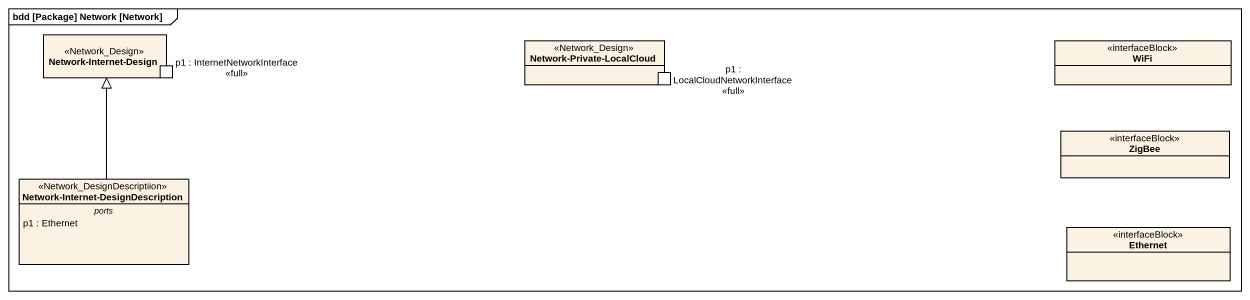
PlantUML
@startuml
mainframe bdd [Package] Network [Network]
allowmixing
hide circle
hide empty members
rectangle "Network-Internet-Design" as Network_Internet_Design <<Network_Design>> {
  port "p1 : InternetNetworkInterface <<full>>" as p1_InternetNetworkInterface
}
rectangle "Network-Private-LocalCloud" as Network_Private_LocalCloud <<Network_Design>> {
  port "p1 : LocalCloudNetworkInterface <<full>>" as p1_LocalCloudNetworkInterfac
}
class WiFi <<interfaceBlock>>
class ZigBee <<interfaceBlock>>
class "Network-Internet-DesignDescription" as Network_Internet <<Network_DesignDescriptiion>> {
  -- ports --
  p1 : Ethernet
}
class Ethernet <<interfaceBlock>>
Network_Internet -up-|> Network_Internet_Design
@enduml
